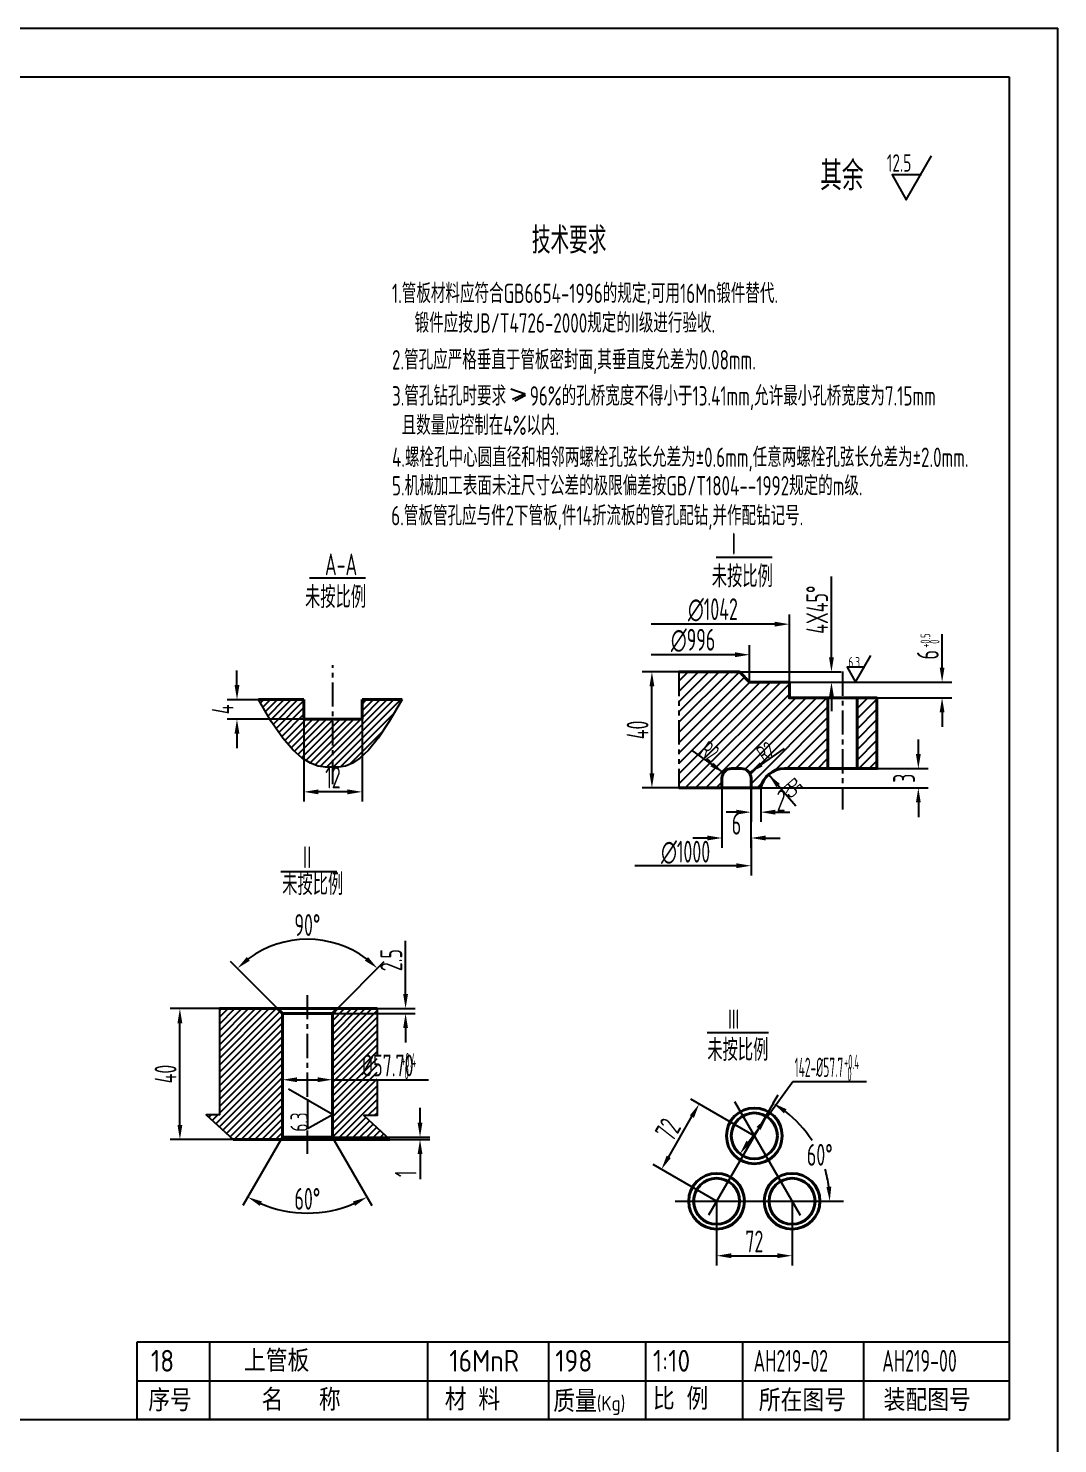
# Model space of a CAD drawing. Extents: x -857 to 594, y 0 to 1194.
# Drawn here: x -228.5 to -16, y 901.9 to 1193.9 of the extents above; entities that cross this region are included whole.
import ezdxf

# ---------------------------------------------------------------- set-up
doc = ezdxf.new("R2010")
doc.units = 0
doc.header["$LTSCALE"] = 2
doc.header["$MEASUREMENT"] = 0
doc.linetypes.add('CENTERX2', pattern=[4, 2.5, -0.5, 0.5, -0.5])
doc.linetypes.add('PHANTOMX2', pattern=[5, 2.5, -0.5, 0.5, -0.5, 0.5, -0.5])
doc.layers.get('0').update_dxf_attribs({"linetype": 'CONTINUOUS'})
doc.layers.get('DEFPOINTS').update_dxf_attribs({"linetype": 'CONTINUOUS'})
for name, color, linetype in [('16CEN', 6, 'CENTERX2'), ('16CON2', 3, 'CONTINUOUS'), ('16DIM', 3, 'CONTINUOUS'), ('16TXT', 3, 'CONTINUOUS'), ('PHANTOMX2', 3, 'PHANTOMX2')]:
    doc.layers.add(name, color=color, linetype=linetype)
doc.layers.add('16CON', color=7, linetype='CONTINUOUS', lineweight=40)
doc.styles.add('HZ', font='ascii.shx', dxfattribs={"width": 0.7, "bigfont": 'hztxt2.shx'})
doc.styles.get("Standard").update_dxf_attribs({"font": 'ascii.shx', "width": 0.75})
doc.dimstyles.get("Standard").update_dxf_attribs({"dimtxt": 4.5, "dimasz": 3, "dimexe": 2, "dimexo": 0.0625, "dimgap": 0.7, "dimtad": 1, "dimdec": 4, "dimzin": 0, "dimdsep": 46, "dimtxsty": 'HZ', "dimcen": 0.09, "dimadec": 0, "dimazin": 0, "dimtfac": 1, "dimtdec": 4, "dimtofl": 0, "dimtmove": 0, "dimatfit": 3, "dimfxl": 0, "dimtolj": 1, "dimtzin": 0, "dimarcsym": 0})

# ---------------------------------------------------------------- blocks, each defined once
blk = doc.blocks.new('*D205')
at = {"layer": '16CON2', "color": 0, "lineweight": -2}
for p, q in [((-44.76, 1044.19), (-44.76, 1047.19)), ((-67.35, 1041.19), (-42.76, 1041.19)), ((-77.23, 1037.19), (-42.76, 1037.19)), ((-44.76, 1034.19), (-44.76, 1031.19))]:
    blk.add_line(p, q, dxfattribs=at)
at = {"layer": '16CON2', "color": 0}
for points in [[(-45.26, 1044.19), (-44.26, 1044.19), (-44.76, 1041.19)], [(-45.26, 1034.19), (-44.26, 1034.19), (-44.76, 1037.19)]]:
    blk.add_solid(points, dxfattribs=at)
at = {"layer": 'DEFPOINTS', "color": 0}
for p in [(-67.41, 1041.19), (-44.76, 1041.19), (-77.3, 1037.19)]:
    blk.add_point(p, dxfattribs=at)
at = {"layer": '16CON2', "color": 0, "insert": (-47.71, 1039.19), "char_height": 4.5, "attachment_point": 5, "rotation": 90, "style": 'HZ'}
blk.add_mtext('\\A1;3', dxfattribs=at)
blk = doc.blocks.new('*D207')
at = {"layer": '16CON2', "color": 0, "lineweight": -2}
for p, q in [((-94.22, 1061.14), (-101.75, 1061.14)), ((-99.75, 1040.19), (-99.75, 1058.14)), ((-94.22, 1037.19), (-101.75, 1037.19))]:
    blk.add_line(p, q, dxfattribs=at)
at = {"layer": '16CON2', "color": 0}
for points in [[(-100.25, 1058.14), (-99.25, 1058.14), (-99.75, 1061.14)], [(-100.25, 1040.19), (-99.25, 1040.19), (-99.75, 1037.19)]]:
    blk.add_solid(points, dxfattribs=at)
at = {"layer": 'DEFPOINTS', "color": 0}
for p in [(-99.75, 1061.14), (-94.16, 1061.14), (-94.16, 1037.19)]:
    blk.add_point(p, dxfattribs=at)
at = {"layer": '16CON2', "color": 0, "insert": (-102.7, 1049.16), "char_height": 4.5, "attachment_point": 5, "rotation": 90, "style": 'HZ'}
blk.add_mtext('\\A1;40', dxfattribs=at)
blk = doc.blocks.new('*D204')
at = {"layer": '16CON2', "color": 0, "lineweight": -2}
for p, q in [((-85.3, 1037.13), (-85.3, 1024.86)), ((-79.3, 1037.13), (-79.3, 1024.86)), ((-88.3, 1026.86), (-91.3, 1026.86)), ((-76.3, 1026.86), (-73.3, 1026.86))]:
    blk.add_line(p, q, dxfattribs=at)
at = {"layer": '16CON2', "color": 0}
for points in [[(-88.3, 1027.36), (-88.3, 1026.36), (-85.3, 1026.86)], [(-76.3, 1027.36), (-76.3, 1026.36), (-79.3, 1026.86)]]:
    blk.add_solid(points, dxfattribs=at)
at = {"layer": 'DEFPOINTS', "color": 0}
for p in [(-85.3, 1037.19), (-79.3, 1037.19), (-85.3, 1026.86)]:
    blk.add_point(p, dxfattribs=at)
at = {"layer": '16CON2', "color": 0, "insert": (-82.3, 1029.81), "char_height": 4.5, "attachment_point": 5, "style": 'HZ'}
blk.add_mtext('\\A1;6', dxfattribs=at)
blk = doc.blocks.new('*D203')
at = {"layer": '16CON2', "color": 0, "lineweight": -2}
for p, q in [((-86.39, 951.86), (-86.39, 938.68)), ((-70.83, 951.86), (-70.83, 938.68)), ((-83.39, 940.68), (-73.83, 940.68))]:
    blk.add_line(p, q, dxfattribs=at)
at = {"layer": '16CON2', "color": 0}
for points in [[(-83.39, 941.18), (-83.39, 940.18), (-86.39, 940.68)], [(-73.83, 941.18), (-73.83, 940.18), (-70.83, 940.68)]]:
    blk.add_solid(points, dxfattribs=at)
at = {"layer": 'DEFPOINTS', "color": 0}
for p in [(-86.39, 951.92), (-70.83, 951.92), (-70.83, 940.68)]:
    blk.add_point(p, dxfattribs=at)
at = {"layer": '16CON2', "color": 0, "insert": (-78.61, 943.63), "char_height": 4.5, "attachment_point": 5, "style": 'HZ'}
blk.add_mtext('\\A1;72', dxfattribs=at)
blk = doc.blocks.new('*D201')
at = {"layer": '16CON2', "color": 0, "lineweight": -2}
blk.add_line((-74.72, 972.14), (-73.72, 973.88), dxfattribs=at)
for start, end in [(32.4557, 52.6346), (7.3654, 16.4995)]:
    blk.add_arc((-86.39, 951.92), 23.35, start, end, dxfattribs=at)
at = {"layer": '16CON2', "color": 0}
for points in [[(-72.5, 970.07), (-71.94, 970.9), (-74.72, 972.15)], [(-62.73, 954.95), (-63.73, 954.88), (-63.04, 951.92)]]:
    blk.add_solid(points, dxfattribs=at)
at = {"layer": 'DEFPOINTS', "color": 0}
for p in [(-74.75, 972.08), (-68.5, 966.93), (-94.93, 951.92), (-60.19, 951.92), (-88.06, 949.03)]:
    blk.add_point(p, dxfattribs=at)
at = {"layer": '16CON2', "color": 0, "insert": (-65.1, 961.5), "char_height": 4.5, "attachment_point": 5, "style": 'HZ'}
blk.add_mtext('\\A1;60%%D', dxfattribs=at)
blk = doc.blocks.new('*D202')
at = {"layer": '16CON2', "color": 0, "lineweight": -2}
for p, q in [((-78.66, 965.43), (-91.73, 972.98)), ((-96.28, 961.09), (-91.5, 969.38)), ((-86.45, 951.95), (-99.51, 959.5))]:
    blk.add_line(p, q, dxfattribs=at)
at = {"layer": '16CON2', "color": 0}
for points in [[(-91.93, 969.63), (-91.07, 969.13), (-90, 971.98)], [(-96.71, 961.34), (-95.85, 960.84), (-97.78, 958.5)]]:
    blk.add_solid(points, dxfattribs=at)
at = {"layer": 'DEFPOINTS', "color": 0}
for p in [(-90, 971.98), (-78.61, 965.4), (-86.39, 951.92)]:
    blk.add_point(p, dxfattribs=at)
at = {"layer": '16CON2', "color": 0, "insert": (-96.44, 966.71), "char_height": 4.5, "attachment_point": 5, "rotation": 60, "style": 'HZ'}
blk.add_mtext('\\A1;72', dxfattribs=at)
blk = doc.blocks.new('*D199')
at = {"layer": '16DIM', "color": 0, "lineweight": -2}
for p, q in [((-177.05, 991.71), (-186.73, 1001.39)), ((-164.66, 991.71), (-154.98, 1001.39))]:
    blk.add_line(p, q, dxfattribs=at)
blk.add_arc((-170.86, 985.51), 20.45, 53.4137, 126.5863, dxfattribs=at)
at = {"layer": '16DIM', "color": 0}
for points in [[(-182.72, 1001.55), (-183.37, 1002.31), (-185.32, 999.97)], [(-158.34, 1002.31), (-159, 1001.55), (-156.4, 999.97)]]:
    blk.add_solid(points, dxfattribs=at)
at = {"layer": 'DEFPOINTS', "color": 0}
for p in [(-165.56, 1005.26), (-177.01, 991.66), (-176.01, 990.66), (-165.71, 990.66), (-164.71, 991.66)]:
    blk.add_point(p, dxfattribs=at)
at = {"layer": '16DIM', "color": 0, "insert": (-170.86, 1008.91), "char_height": 4.5, "attachment_point": 5, "style": 'HZ'}
blk.add_mtext('\\A1;90%%D', dxfattribs=at)
blk = doc.blocks.new('*D197')
at = {"layer": '16DIM', "color": 0, "lineweight": -2}
for p, q in [((-150.59, 994.66), (-150.59, 1005.66)), ((-165.73, 990.66), (-148.59, 990.66)), ((-161.85, 991.66), (-148.59, 991.66)), ((-150.59, 987.66), (-150.59, 984.66))]:
    blk.add_line(p, q, dxfattribs=at)
at = {"layer": '16DIM', "color": 0}
for points in [[(-151.09, 994.66), (-150.09, 994.66), (-150.59, 991.66)], [(-151.09, 987.66), (-150.09, 987.66), (-150.59, 990.66)]]:
    blk.add_solid(points, dxfattribs=at)
at = {"layer": 'DEFPOINTS', "color": 0}
for p in [(-165.79, 990.66), (-161.91, 991.66), (-150.59, 991.66)]:
    blk.add_point(p, dxfattribs=at)
at = {"layer": '16DIM', "color": 0, "insert": (-153.54, 1001.66), "char_height": 4.5, "attachment_point": 5, "rotation": 90, "style": 'HZ'}
blk.add_mtext('\\A1;2.5', dxfattribs=at)
blk = doc.blocks.new('*D206')
at = {"layer": '16CON2', "color": 0, "lineweight": -2}
for p, q in [((-184.46, 991.66), (-199.17, 991.66)), ((-197.17, 967.66), (-197.17, 988.66)), ((-186.01, 964.66), (-199.17, 964.66))]:
    blk.add_line(p, q, dxfattribs=at)
at = {"layer": '16CON2', "color": 0}
for points in [[(-197.67, 988.66), (-196.67, 988.66), (-197.17, 991.66)], [(-197.67, 967.66), (-196.67, 967.66), (-197.17, 964.66)]]:
    blk.add_solid(points, dxfattribs=at)
at = {"layer": 'DEFPOINTS', "color": 0}
for p in [(-197.17, 991.66), (-184.4, 991.66), (-185.94, 964.66)]:
    blk.add_point(p, dxfattribs=at)
at = {"layer": '16CON2', "color": 0, "insert": (-200.12, 978.16), "char_height": 4.5, "attachment_point": 5, "rotation": 90, "style": 'HZ'}
blk.add_mtext('\\A1;40', dxfattribs=at)
blk = doc.blocks.new('*D198')
at = {"layer": '16DIM', "color": 0, "lineweight": -2}
for p, q in [((-147.61, 968.16), (-147.61, 971.16)), ((-165.64, 965.16), (-145.61, 965.16)), ((-157.36, 964.66), (-145.61, 964.66)), ((-147.61, 961.66), (-147.61, 956.51))]:
    blk.add_line(p, q, dxfattribs=at)
at = {"layer": '16DIM', "color": 0}
for points in [[(-148.11, 968.16), (-147.11, 968.16), (-147.61, 965.16)], [(-148.11, 961.66), (-147.11, 961.66), (-147.61, 964.66)]]:
    blk.add_solid(points, dxfattribs=at)
at = {"layer": 'DEFPOINTS', "color": 0}
for p in [(-165.71, 965.16), (-157.42, 964.66), (-147.61, 964.66)]:
    blk.add_point(p, dxfattribs=at)
at = {"layer": '16DIM', "color": 0, "insert": (-150.56, 957.59), "char_height": 4.5, "attachment_point": 5, "rotation": 90, "style": 'HZ'}
blk.add_mtext('\\A1;1', dxfattribs=at)
blk = doc.blocks.new('*D196')
at = {"layer": '16DIM', "color": 0, "lineweight": -2}
for p, q in [((-176.01, 987.01), (-176.01, 974.99)), ((-165.71, 988.09), (-165.71, 974.99)), ((-173.01, 976.99), (-168.71, 976.99)), ((-165.71, 976.99), (-145.86, 976.99))]:
    blk.add_line(p, q, dxfattribs=at)
at = {"layer": '16DIM', "color": 0}
for points in [[(-173.01, 977.49), (-173.01, 976.49), (-176.01, 976.99)], [(-168.71, 977.49), (-168.71, 976.49), (-165.71, 976.99)]]:
    blk.add_solid(points, dxfattribs=at)
at = {"layer": 'DEFPOINTS', "color": 0}
for p in [(-176.01, 987.07), (-165.71, 988.15), (-165.71, 976.99)]:
    blk.add_point(p, dxfattribs=at)
at = {"layer": '16DIM', "color": 0, "insert": (-154.28, 979.94), "char_height": 4.5, "attachment_point": 5, "style": 'HZ'}
blk.add_mtext('\\A1;%%C57.70', dxfattribs=at)
blk = doc.blocks.new('*D200')
at = {"layer": '16DIM', "color": 0, "lineweight": -2}
for p, q in [((-176.33, 964.61), (-184.16, 951.04)), ((-165.39, 964.61), (-157.55, 951.04))]:
    blk.add_line(p, q, dxfattribs=at)
blk.add_arc((-170.86, 974.08), 24.61, 246.9891, 293.0109, dxfattribs=at)
at = {"layer": '16DIM', "color": 0}
for points in [[(-180.7, 950.98), (-180.25, 951.88), (-183.16, 952.77)], [(-161.46, 951.88), (-161.01, 950.98), (-158.55, 952.77)]]:
    blk.add_solid(points, dxfattribs=at)
at = {"layer": 'DEFPOINTS', "color": 0}
for p in [(-176.3, 964.66), (-176.01, 965.16), (-165.71, 965.16), (-165.42, 964.66), (-175.13, 949.85)]:
    blk.add_point(p, dxfattribs=at)
at = {"layer": '16DIM', "color": 0, "insert": (-170.86, 952.42), "char_height": 4.5, "attachment_point": 5, "style": 'HZ'}
blk.add_mtext('\\A1;60%%D', dxfattribs=at)
blk = doc.blocks.new('*D209')
at = {"layer": '16DIM', "color": 0, "lineweight": -2}
for p, q in [((-185.39, 1058.4), (-185.39, 1061.4)), ((-177.36, 1055.4), (-187.39, 1055.4)), ((-171.64, 1051.4), (-187.39, 1051.4)), ((-185.39, 1048.4), (-185.39, 1045.4))]:
    blk.add_line(p, q, dxfattribs=at)
at = {"layer": '16DIM', "color": 0}
for points in [[(-185.89, 1058.4), (-184.89, 1058.4), (-185.39, 1055.4)], [(-185.89, 1048.4), (-184.89, 1048.4), (-185.39, 1051.4)]]:
    blk.add_solid(points, dxfattribs=at)
at = {"layer": 'DEFPOINTS', "color": 0}
for p in [(-185.39, 1055.4), (-177.3, 1055.4), (-171.58, 1051.4)]:
    blk.add_point(p, dxfattribs=at)
at = {"layer": '16DIM', "color": 0, "insert": (-188.34, 1053.4), "char_height": 4.5, "attachment_point": 5, "rotation": 90, "style": 'HZ'}
blk.add_mtext('\\A1;4', dxfattribs=at)
blk = doc.blocks.new('*D208')
at = {"layer": '16DIM', "color": 0, "lineweight": -2}
for p, q in [((-171.58, 1051.34), (-171.58, 1034.38)), ((-159.58, 1051.34), (-159.58, 1034.38)), ((-162.58, 1036.38), (-168.58, 1036.38))]:
    blk.add_line(p, q, dxfattribs=at)
at = {"layer": '16DIM', "color": 0}
for points in [[(-168.58, 1036.88), (-168.58, 1035.88), (-171.58, 1036.38)], [(-162.58, 1036.88), (-162.58, 1035.88), (-159.58, 1036.38)]]:
    blk.add_solid(points, dxfattribs=at)
at = {"layer": 'DEFPOINTS', "color": 0}
for p in [(-171.58, 1051.4), (-159.58, 1051.4), (-171.58, 1036.38)]:
    blk.add_point(p, dxfattribs=at)
at = {"layer": '16DIM', "color": 0, "insert": (-165.58, 1039.33), "char_height": 4.5, "attachment_point": 5, "style": 'HZ'}
blk.add_mtext('\\A1;12', dxfattribs=at)
blk = doc.blocks.new('*D243')
at = {"layer": '16CON2', "color": 0, "lineweight": -2}
for p, q in [((-62.69, 1064.11), (-62.69, 1080.81)), ((-81.6, 1061.11), (-60.69, 1061.11)), ((-64.92, 1059.02), (-60.69, 1059.02)), ((-62.69, 1056.02), (-62.69, 1053.02))]:
    blk.add_line(p, q, dxfattribs=at)
at = {"layer": '16CON2', "color": 0}
for points in [[(-63.19, 1064.11), (-62.19, 1064.11), (-62.69, 1061.11)], [(-63.19, 1056.02), (-62.19, 1056.02), (-62.69, 1059.02)]]:
    blk.add_solid(points, dxfattribs=at)
at = {"layer": 'DEFPOINTS', "color": 0}
for p in [(-81.67, 1061.11), (-62.69, 1061.11), (-64.98, 1059.02)]:
    blk.add_point(p, dxfattribs=at)
at = {"layer": '16CON2', "color": 0, "insert": (-65.64, 1073.96), "char_height": 4.5, "attachment_point": 5, "rotation": 90, "style": 'HZ'}
blk.add_mtext('\\A1;4X45%%D', dxfattribs=at)

msp = doc.modelspace()

# ---------------------------------------------------------------- hatches: boundary and pattern name
at = {"layer": '16CON2'}
h = msp.add_hatch(dxfattribs=at)
h.set_pattern_fill('ANSI31', color=256, scale=12, style=0)
h.set_pattern_definition([(45, (0, 258.1837), (-1.0606602, 1.0606602), [])])
h.paths.add_polyline_path([(-94.15889, 1037.18807), (-85.29691, 1037.18807), (-85.29691, 1039.18807, -0.414213562), (-83.29691, 1041.18807), (-81.29691, 1041.18807, -0.414213562), (-79.29691, 1039.18807), (-79.29691, 1037.18807), (-77.29691, 1037.18807, -0.356393959), (-72.39793, 1041.18807), (-65.50294, 1041.18807), (-63.40683, 1041.18807), (-63.40683, 1055.77448), (-71.38268, 1055.77448), (-71.38268, 1059.01795), (-79.57592, 1059.01795), (-81.69724, 1061.13927), (-94.15889, 1061.13927)])
h.paths.add_polyline_path([(-57.40683, 1041.18807), (-53.29571, 1041.18807), (-53.29571, 1055.77448), (-57.40683, 1055.77448)])
h.paths.add_polyline_path([(-80.10632, 1045.13242), (-75.31207, 1048.45551), (-72.32129, 1044.14069), (-77.11553, 1040.81759)], flags=24)
h.paths.add_polyline_path([(-88.78204, 1048.55537), (-83.9878, 1045.23228), (-86.97858, 1040.91746), (-91.77283, 1044.24055)], flags=24)
h = msp.add_hatch(dxfattribs=at)
h.set_pattern_fill('ANSI31', color=256, scale=8, angle=-90, style=0)
h.set_pattern_definition([(45, (-417.4565, 468.5068), (0.7071068, -0.7071068), [])])
h.paths.add_polyline_path([(-165.5751, 1051.40496), (-165.5751, 1041.45623), (-164.37969, 1041.49178), (-163.01285, 1041.71414), (-161.57545, 1042.27096), (-160.00994, 1043.31462), (-158.25876, 1044.99748), (-156.26436, 1047.47192), (-153.96916, 1050.89029), (-151.31563, 1055.40496), (-159.5751, 1055.40496), (-159.5751, 1051.40496)])
h.paths.add_polyline_path([(-175.93797, 1047.47192), (-173.81947, 1044.99748), (-171.91264, 1043.31462), (-170.18405, 1042.27096), (-168.60028, 1041.71414), (-167.12792, 1041.49178), (-165.73354, 1041.45152), (-165.5751, 1041.45623), (-165.5751, 1051.40496), (-171.5751, 1051.40496), (-171.5751, 1055.40496), (-180.94364, 1055.40496), (-178.30155, 1050.89029)])
h = msp.add_hatch(dxfattribs=at)
h.set_pattern_fill('ANSI31', color=256, scale=8, style=0)
h.set_pattern_definition([(45, (-74.6246, 159.5716), (-0.7071068, 0.7071068), [])])
h.paths.add_polyline_path([(-176.00719, 990.66212), (-177.00719, 991.66212), (-189.01496, 991.66212), (-189.01496, 969.74439), (-191.73863, 969.74439), (-186.19864, 964.66212), (-176.29586, 964.66212), (-176.00719, 965.16212)])
h.paths.add_polyline_path([(-156.48228, 991.66212), (-164.70719, 991.66212), (-165.70719, 990.66212), (-165.70719, 965.16212), (-165.41851, 964.66212), (-153.83104, 964.66212), (-159.20595, 969.59296), (-156.48228, 969.59296)])
h.paths.add_polyline_path([(-163.13219, 983.31551), (-149.95219, 983.31551), (-149.95219, 976.56551), (-163.13219, 976.56551)], flags=9)

# ---------------------------------------------------------------- linework, layer by layer
for p, q in [((-411.49588, 1183.90469), (-25.99588, 1183.90469)), ((-25.99588, 1183.90469), (-25.99588, 906.90469)), ((-411.49588, 906.90469), (-25.99588, 906.90469))]:
    msp.add_line(p, q)
at = {"color": 3, "linetype": 'ByBlock'}
for p, q in [((-71.38268, 1057.45872), (-71.38268, 1072.97165)), ((-74.38268, 1070.97165), (-99.93683, 1070.97165)), ((-39.85476, 1062.01795), (-39.85476, 1068.91795)), ((-79.57592, 1059.08045), (-79.57592, 1066.66909)), ((-82.57592, 1064.66909), (-99.93683, 1064.66909)), ((-71.32018, 1059.01795), (-37.85476, 1059.01795)), ((-53.23321, 1055.77448), (-37.85476, 1055.77448)), ((-39.85476, 1052.77448), (-39.85476, 1049.77448)), ((-79.29691, 1026.56642), (-79.29691, 1019.14203)), ((-82.29691, 1021.14203), (-103.28806, 1021.14203))]:
    msp.add_line(p, q, dxfattribs=at)
for points in [[(-74.38268, 1071.47165), (-74.38268, 1070.47165), (-71.38268, 1070.97165)], [(-82.57592, 1065.16909), (-82.57592, 1064.16909), (-79.57592, 1064.66909)], [(-40.35476, 1062.01795), (-39.35476, 1062.01795), (-39.85476, 1059.01795)], [(-40.35476, 1052.77448), (-39.35476, 1052.77448), (-39.85476, 1055.77448)], [(-82.29691, 1021.64203), (-82.29691, 1020.64203), (-79.29691, 1021.14203)]]:
    msp.add_solid(points, dxfattribs=at)
at = {"layer": '16CEN'}
for p, q in [((-165.5751, 1037.96316), (-165.5751, 1062.51229)), ((-60.40683, 1061.18027), (-60.40683, 1032.76127)), ((-170.85719, 973.46135), (-170.85719, 994.42789)), ((-170.85719, 961.73153), (-170.85719, 966.55112))]:
    msp.add_line(p, q, dxfattribs=at)
at = {"layer": '16CON'}
for p, q in [((-171.5751, 1051.40496), (-171.5751, 1055.40496)), ((-159.5751, 1051.40496), (-159.5751, 1055.40496)), ((-63.40683, 1055.77448), (-63.40683, 1041.18807)), ((-57.40683, 1055.77448), (-57.40683, 1041.18807)), ((-81.29691, 1041.18807), (-83.29691, 1041.18807)), ((-65.50294, 1041.18807), (-72.39793, 1041.18807)), ((-77.29691, 1037.18807), (-94.15889, 1037.18807)), ((-189.01496, 991.66212), (-170.85719, 991.66212)), ((-176.00719, 990.66212), (-176.00719, 965.16212)), ((-176.00719, 990.66212), (-170.85719, 990.66212)), ((-156.48228, 991.66212), (-170.85719, 991.66212)), ((-165.70719, 990.66212), (-170.85719, 990.66212)), ((-165.70719, 990.66212), (-165.70719, 965.16212)), ((-186.19864, 964.66212), (-170.85719, 964.66212)), ((-176.00719, 965.16212), (-176.29586, 964.66212)), ((-176.00719, 965.16212), (-170.85719, 965.16212)), ((-165.70719, 965.16212), (-170.85719, 965.16212)), ((-153.83104, 964.66212), (-170.85719, 964.66212)), ((-165.70719, 965.16212), (-165.41851, 964.66212))]:
    msp.add_line(p, q, dxfattribs=at)
for points in [[(-65.50294, 1041.18807), (-53.29571, 1041.18807), (-53.29571, 1055.77448), (-71.38268, 1055.77448), (-71.38268, 1059.01795), (-79.57592, 1059.01795), (-81.69724, 1061.13927), (-94.15889, 1061.13927)], [(-171.5751, 1055.40496), (-180.94364, 1055.40496)], [(-151.31563, 1055.40496), (-159.5751, 1055.40496)], [(-159.5751, 1051.40496), (-171.5751, 1051.40496)], [(-85.29691, 1037.18807), (-85.29691, 1039.18807)], [(-79.29691, 1037.18807), (-79.29691, 1039.18807)], [(-176.00719, 990.66212), (-177.00719, 991.66212)], [(-165.70719, 990.66212), (-164.70719, 991.66212)]]:
    msp.add_lwpolyline(points, dxfattribs=at)
for centre, radius in [((-78.61053, 965.40299), 5.75), ((-78.61053, 965.40299), 4.75), ((-86.39382, 951.92194), 5.75), ((-86.39382, 951.92194), 4.75), ((-70.82724, 951.92194), 5.75), ((-70.82724, 951.92194), 4.75)]:
    msp.add_circle(centre, radius, dxfattribs=at)
for centre, radius, start, end in [((-83.29691, 1039.18807), 2, 90, 180), ((-81.29691, 1039.18807), 2, 0, 90), ((-72.39793, 1036.18807), 5, 90, 168.463041)]:
    msp.add_arc(centre, radius, start, end, dxfattribs=at)
at = {"layer": '16CON2'}
for p, q in [((-856.99588, 1193.90469), (-15.99588, 1193.90469)), ((-15.99588, 599.90469), (-15.99588, 1193.90469)), ((-128.84345, 1119.55393), (-125.89444, 1118.47096)), ((-125.89444, 1118.47096), (-128.51578, 1117.3376)), ((-125.86924, 1118.14354), (-128.06209, 1116.95982)), ((-86.46522, 1084.7881), (-74.91817, 1084.7881)), ((-170.4182, 1080.51104), (-158.87115, 1080.51104)), ((-176.33752, 1019.93967), (-164.79046, 1019.93967)), ((-88.35955, 986.75751), (-75.66036, 986.75751)), ((-82.69849, 972.48355), (-69.15626, 949.02772)), ((-74.75353, 972.0835), (-88.06479, 949.02772)), ((-94.92751, 951.92194), (-60.1882, 951.92194))]:
    msp.add_line(p, q, dxfattribs=at)
at = {"layer": '16CON2', "color": 3, "linetype": 'ByBlock'}
for p, q in [((-79.29691, 1037.12557), (-79.29691, 1030.19523)), ((-77.29691, 1037.12557), (-77.29691, 1030.19523)), ((-82.29691, 1032.19523), (-84.43809, 1032.19523)), ((-74.29691, 1032.19523), (-71.29691, 1032.19523))]:
    msp.add_line(p, q, dxfattribs=at)
at = {"layer": '16CON2'}
msp.add_lwpolyline([(-151.31563, 1055.40496), (-153.96916, 1050.89029), (-156.26436, 1047.47192), (-158.25876, 1044.99748), (-160.00994, 1043.31462), (-161.57545, 1042.27096), (-163.01285, 1041.71414), (-164.37969, 1041.49178), (-165.73354, 1041.45152), (-167.12792, 1041.49178), (-168.60028, 1041.71414), (-170.18405, 1042.27096), (-171.91264, 1043.31462), (-173.81947, 1044.99748), (-175.93797, 1047.47192), (-178.30155, 1050.89029), (-180.94364, 1055.40496)], dxfattribs=at)
at = {"layer": '16CON2', "color": 3, "linetype": 'ByBlock'}
for p in [(-79.29691, 1037.18807), (-79.29691, 1032.19523)]:
    msp.add_point(p, dxfattribs=at)
for points in [[(-82.29691, 1032.69523), (-82.29691, 1031.69523), (-79.29691, 1032.19523)], [(-74.29691, 1032.69523), (-74.29691, 1031.69523), (-77.29691, 1032.19523)]]:
    msp.add_solid(points, dxfattribs=at)
at = {"layer": '16DIM', "color": 3, "linetype": 'ByBlock'}
for p, q in [((-91.53896, 1044.90098), (-84.94065, 1040.32742)), ((-72.44891, 1045.321), (-79.65317, 1040.32742)), ((-70.01843, 1033.46232), (-75.68613, 1039.95473)), ((-160.17614, 991.66212), (-157.48248, 991.66212)), ((-75.97381, 969.35948), (-70.6589, 976.6221)), ((-79.8125, 964.11405), (-77.74551, 966.93851))]:
    msp.add_line(p, q, dxfattribs=at)
at = {"layer": '16DIM', "color": 3}
msp.add_line((-70.6589, 976.6221), (-55.48931, 976.6221), dxfattribs=at)
at = {"layer": '16DIM', "color": 3, "linetype": 'ByBlock'}
for p in [(-160.23864, 991.66212), (-159.48248, 991.66212)]:
    msp.add_point(p, dxfattribs=at)
for points in [[(-87.12143, 1042.44737), (-87.6911, 1041.6255), (-84.94065, 1040.32742)], [(-77.47239, 1042.44737), (-76.90272, 1041.6255), (-79.65317, 1040.32742)], [(-73.33655, 1038.02356), (-74.08988, 1037.36592), (-75.68613, 1039.95473)], [(-78.149, 967.23379), (-77.34202, 966.64323), (-75.97381, 969.35948)], [(-80.21599, 964.40934), (-79.409, 963.81877), (-81.5842, 961.69309)]]:
    msp.add_solid(points, dxfattribs=at)
at = {"layer": '16TXT'}
for p, q in [((-205.99588, 922.90469), (-25.99588, 922.90469)), ((-205.99588, 906.90469), (-205.99588, 922.90469)), ((-190.99588, 906.90469), (-190.99588, 922.90469)), ((-145.99588, 906.90469), (-145.99588, 922.90469)), ((-120.99588, 906.90469), (-120.99588, 922.90469)), ((-100.99588, 906.90469), (-100.99588, 922.90469)), ((-80.99588, 906.90469), (-80.99588, 922.90469)), ((-55.99588, 906.90469), (-55.99588, 922.90469)), ((-205.99588, 914.90469), (-25.99588, 914.90469)), ((-25.99588, 906.90469), (-205.99588, 906.90469))]:
    msp.add_line(p, q, dxfattribs=at)
at = {"layer": '16TXT', "color": 3}
for points in [[(-44.12032, 1163.68064), (-50.14329, 1163.68064), (-47.2903, 1158.5508), (-42.01658, 1167.59522)], [(-55.80601, 1062.1192), (-59.4472, 1062.1192), (-57.72243, 1059.01795), (-54.5342, 1064.48576)], [(-170.82888, 972.96461), (-170.82888, 966.94164), (-165.69904, 969.79463), (-174.74346, 975.06835)]]:
    msp.add_lwpolyline(points, dxfattribs=at)
at = {"layer": '16TXT'}
for points in [[(-189.01496, 991.85354), (-189.01496, 969.74439), (-191.73863, 969.74439), (-186.19864, 964.66212)], [(-156.48228, 991.7021), (-156.48228, 982.14065)], [(-156.48228, 976.84701), (-156.48228, 969.59296), (-159.20595, 969.59296), (-153.83104, 964.66212)]]:
    msp.add_lwpolyline(points, dxfattribs=at)
at = {"layer": 'DEFPOINTS', "color": 0, "linetype": 'ByBlock'}
for p in [(-79.57592, 1059.01795), (-71.38268, 1059.01795), (-71.38268, 1057.39622), (-53.29571, 1055.77448), (-84.94065, 1040.32742), (-79.65317, 1040.32742), (-75.68613, 1039.95473), (-77.29691, 1037.18807), (-72.39793, 1036.18807), (-79.29691, 1024.85632), (-177.00719, 991.66212), (-176.00719, 990.66212), (-176.00719, 990.66212), (-75.97381, 969.35948), (-75.80533, 969.23618), (-181.29816, 964.66212), (-176.29586, 964.66212), (-176.00719, 965.16212), (-176.00719, 965.16212), (-81.41572, 961.56979)]:
    msp.add_point(p, dxfattribs=at)
at = {"layer": 'DEFPOINTS', "color": 3, "linetype": 'ByBlock'}
msp.add_point((-39.85476, 1059.01795), dxfattribs=at)
at = {"layer": 'PHANTOMX2'}
msp.add_line((-94.15889, 1061.13927), (-94.15889, 1037.18807), dxfattribs=at)

# ---------------------------------------------------------------- texts
at = {"color": 3, "linetype": 'ByBlock', "char_height": 4.5, "attachment_point": 5, "style": 'HZ'}
for s, insert in [('\\A1;∅1042', (-87.15975, 1073.92165)), ('\\A1;∅996', (-91.25637, 1067.61909)), ('\\A1;∅1000', (-92.79249, 1023.89508))]:
    msp.add_mtext(s, dxfattribs=dict(at, insert=insert))
at = {"color": 3, "linetype": 'ByBlock', "insert": (-42.80476, 1063.81667), "char_height": 4.5, "attachment_point": 5, "rotation": 90, "style": 'HZ'}
msp.add_mtext('\\A1; 6', dxfattribs=at)
at = {"layer": '16CON2', "style": 'HZ', "width": 0.7}
for s, height, p in [('I', 4.5, (-83.28102, 1085.34325)), ('A-A', 4.5, (-167.234, 1081.06619)), ('未按比例', 4.5, (-87.39085, 1078.58027)), ('未按比例', 4.5, (-171.34383, 1074.30321)), ('II', 4.5, (-171.77547, 1020.64736)), ('未按比例', 4.5, (-176.05224, 1015.07786)), ('III', 4, (-84.02671, 987.49508)), ('未按比例', 4.5, (-88.31189, 980.87794))]:
    msp.add_text(s, height=height, dxfattribs=at).set_placement(p)
for s, p in [('+0.5', (-42.30906, 1066.12842)), ('0', (-40.40299, 1066.93909))]:
    msp.add_text(s, height=2, rotation=90, dxfattribs=at).set_placement(p)
at = {"layer": '16CON2', "color": 3, "linetype": 'ByBlock', "insert": (-73.09151, 1034.5568), "char_height": 4.5, "attachment_point": 5, "style": 'HZ'}
msp.add_mtext('\\A1;2', dxfattribs=at)
at = {"layer": '16DIM', "width": 0.5}
for s, height, p in [('+0.4', 3, (-151.50733, 979.52372)), ('142-%%C57.7', 4, (-70.31185, 977.55305)), ('+0.4', 3, (-60.09575, 979.15453)), ('0', 3, (-150.81361, 977.06175)), ('0', 3, (-59.40204, 976.69256))]:
    msp.add_text(s, height=height, dxfattribs=at).set_placement(p)
at = {"layer": '16DIM', "color": 3, "linetype": 'ByBlock', "char_height": 3.5, "attachment_point": 5, "style": 'HZ'}
for s, insert, rotation in [('\\A1;R2', (-87.88031, 1044.73641), 325.272525), ('\\A1;R2', (-76.2138, 1044.63655), 34.727475), ('\\A1;R5', (-70.69193, 1037.17739), 311.120105)]:
    msp.add_mtext(s, dxfattribs=dict(at, insert=insert, rotation=rotation))
at = {"layer": '16TXT', "color": 3, "style": 'HZ'}
for s, height, width, p in [('其余', 6, 0.75, (-65.04221, 1160.47449)), ('12.5', 3.6, 0.75, (-51.27455, 1164.32339)), ('技术要求', 5.5, 0.7, (-124.53158, 1147.42556)), ('1.管板材料应符合GB6654-1996的规定;可用16Mn锻件替代.', 4, 0.75, (-153.39737, 1137.2237)), ('锻件应按JB/T4726-2000规定的II级进行验收.', 4, 0.75, (-148.72173, 1131.11567)), ('2.管孔应严格垂直于管板密封面,其垂直度允差为0.08mm.', 4, 0.75, (-153.39737, 1123.51475)), ('3.管孔钻孔时要求   96%的孔桥宽度不得小于13.41mm,允许最小孔桥宽度为7.15mm ', 4, 0.75, (-153.39737, 1116.07275)), (' 且数量应控制在4%以内.', 4, 0.75, (-153.04052, 1110.01098)), ('4.螺栓孔中心圆直径和相邻两螺栓孔弦长允差为%%P0.6mm,任意两螺栓孔弦长允差为%%P2.0mm.', 4, 0.75, (-153.39737, 1103.40658)), ('5.机械加工表面未注尺寸公差的极限偏差按GB/T1804--1992规定的m级.', 4, 0.75, (-153.39737, 1097.53428)), ('6.管板管孔应与件2下管板,件14折流板的管孔配钻,并作配钻记号.', 4, 0.75, (-153.55422, 1091.3616)), ('6.3', 2.176379, 0.75, (-59.20371, 1062.0521))]:
    msp.add_text(s, height=height, dxfattribs=dict(at, width=width)).set_placement(p)
at = {"layer": '16TXT', "color": 3, "style": 'HZ', "width": 0.75}
msp.add_text('6.3', height=3.6, rotation=90, dxfattribs=at).set_placement((-170.75021, 966.27659))
at = {"layer": '16TXT', "style": 'HZ'}
for s, height, p in [(' 18', 4.5, (-205.5994, 916.75761)), ('上管板', 4.5, (-183.96305, 916.75761)), ('16MnR', 4.5, (-141.54725, 916.75761)), ('198', 4.5, (-119.69667, 916.75761)), ('1:10', 4.5, (-99.55988, 916.75761)), ('序号', 4.5, (-203.70426, 908.59219)), ('名   称', 4.5, (-180.30183, 908.69741)), ('材 料', 4.5, (-142.49996, 908.75372)), ('质量', 4.5, (-120.11892, 908.39745)), ('(Kg)', 3, (-111.13248, 908.73675)), ('比 例', 4.5, (-99.54329, 908.88051)), ('所在图号', 4.5, (-77.69676, 908.58804)), ('装配图号', 4.5, (-51.92276, 908.64273))]:
    msp.add_text(s, height=height, dxfattribs=at).set_placement(p)
at = {"layer": '16TXT', "style": 'HZ', "width": 0.7}
for s, p in [('AH219-02', (-78.78041, 916.75761)), ('AH219-00', (-52.21697, 916.75761))]:
    msp.add_text(s, height=4.5, dxfattribs=at).set_placement(p)

# ---------------------------------------------------------------- dimensions: what is measured, and where the dimension line sits
at = {"layer": '16CON2'}
for base, p1, p2, text, picture, middle in [((-62.6875, 1061.10818), (-64.97823, 1059.01795), (-81.66614, 1061.10818), '4X45%%D', '*D243', (-65.6375, 1073.95818)), ((-99.74741, 1061.13927), (-94.15889, 1037.18807), (-94.15889, 1061.13927), '40', '*D207', (-102.69741, 1049.16367)), ((-44.75556, 1041.18807), (-77.29691, 1037.18807), (-67.41472, 1041.18807), '3', '*D205', (-47.70556, 1039.18807)), ((-197.17179, 991.66212), (-185.94447, 964.66212), (-184.40031, 991.66212), '40', '*D206', (-200.12179, 978.16212))]:
    dim = msp.add_linear_dim(base=base, p1=p1, p2=p2, angle=90, text=text, dimstyle='Standard', dxfattribs=at)
    dim.commit()
    dim.dimension.update_dxf_attribs({"geometry": picture, "text_midpoint": middle})
dim = msp.add_linear_dim(base=(-85.29691, 1026.85632), p1=(-79.29691, 1037.18807), p2=(-85.29691, 1037.18807), text='6', dimstyle='Standard', override={"dimtxt": 4.5, "dimasz": 3, "dimexe": 2, "dimgap": 0.7, "dimtad": 1, "dimtih": 0, "dimtoh": 0, "dimtxsty": 'HZ'}, dxfattribs=at)
dim.commit()
dim.dimension.update_dxf_attribs({"geometry": '*D204', "text_midpoint": (-82.29691, 1029.80632)})
for p2, distance, picture, middle in [((-78.61053, 965.40299), 13.1497, '*D202', (-96.44492, 966.71231)), ((-70.82724, 951.92194), -11.24245, '*D203', (-78.61053, 943.62949))]:
    dim = msp.add_aligned_dim(p1=(-86.39382, 951.92194), p2=p2, distance=distance, text='72', dimstyle='Standard', dxfattribs=at)
    dim.commit()
    dim.dimension.update_dxf_attribs({"geometry": picture, "text_midpoint": middle})
dim = msp.add_angular_dim_2l(base=(-68.50413, 966.93317), line1=((-74.75353, 972.0835), (-88.06479, 949.02772)), line2=((-94.92751, 951.92194), (-60.1882, 951.92194)), text='60%%D', dimstyle='Standard', override={"dimtih": 1, "dimtoh": 1, "dimadec": 4}, dxfattribs=at)
dim.commit()
dim.dimension.update_dxf_attribs({"geometry": '*D201', "text_midpoint": (-65.09702, 961.50443), "dimtype": 162})
at = {"layer": '16DIM'}
for base, p1, p2, angle, text, picture, middle in [((-185.38921, 1055.40496), (-171.5751, 1051.40496), (-177.29955, 1055.40496), 270, '4', '*D209', (-188.33921, 1053.40496)), ((-171.5751, 1036.37754), (-159.5751, 1051.40496), (-171.5751, 1051.40496), 180, '12', '*D208', (-165.5751, 1039.32754)), ((-150.58706, 991.66212), (-165.78815, 990.66212), (-161.90879, 991.66212), 90, '2.5', '*D197', (-153.53706, 1001.66212)), ((-147.60655, 964.66212), (-165.70719, 965.16212), (-157.42143, 964.66212), 90, '1', '*D198', (-150.55655, 957.58712))]:
    dim = msp.add_linear_dim(base=base, p1=p1, p2=p2, angle=angle, text=text, dimstyle='Standard', override={"dimtxt": 4.5, "dimasz": 3, "dimexe": 2, "dimgap": 0.7, "dimtad": 1, "dimtih": 0, "dimtoh": 0, "dimtxsty": 'HZ'}, dxfattribs=at)
    dim.commit()
    dim.dimension.update_dxf_attribs({"geometry": picture, "text_midpoint": middle})
for base, line1, line2, text, picture, middle in [((-165.56489, 1005.26322), ((-165.70719, 990.66212), (-164.70719, 991.66212)), ((-176.00719, 990.66212), (-177.00719, 991.66212)), '90%%D', '*D199', (-170.85719, 1008.90996)), ((-175.13048, 949.84714), ((-165.70719, 965.16212), (-165.41851, 964.66212)), ((-176.00719, 965.16212), (-176.29586, 964.66212)), '60%%D', '*D200', (-170.85719, 952.42327))]:
    dim = msp.add_angular_dim_2l(base=base, line1=line1, line2=line2, text=text, dimstyle='Standard', override={"dimadec": 4}, dxfattribs=at)
    dim.commit()
    dim.dimension.update_dxf_attribs({"geometry": picture, "text_midpoint": middle})
dim = msp.add_linear_dim(base=(-165.70719, 976.99051), p1=(-176.00719, 987.07267), p2=(-165.70719, 988.15044), text='%%C57.70', dimstyle='Standard', override={"dimtxt": 4.5, "dimasz": 3, "dimexe": 2, "dimgap": 0.7, "dimtad": 1, "dimtih": 0, "dimtoh": 0, "dimtxsty": 'HZ'}, dxfattribs=at)
dim.commit()
dim.dimension.update_dxf_attribs({"geometry": '*D196', "text_midpoint": (-154.28219, 979.94051)})

doc.saveas('drawing.dxf')
